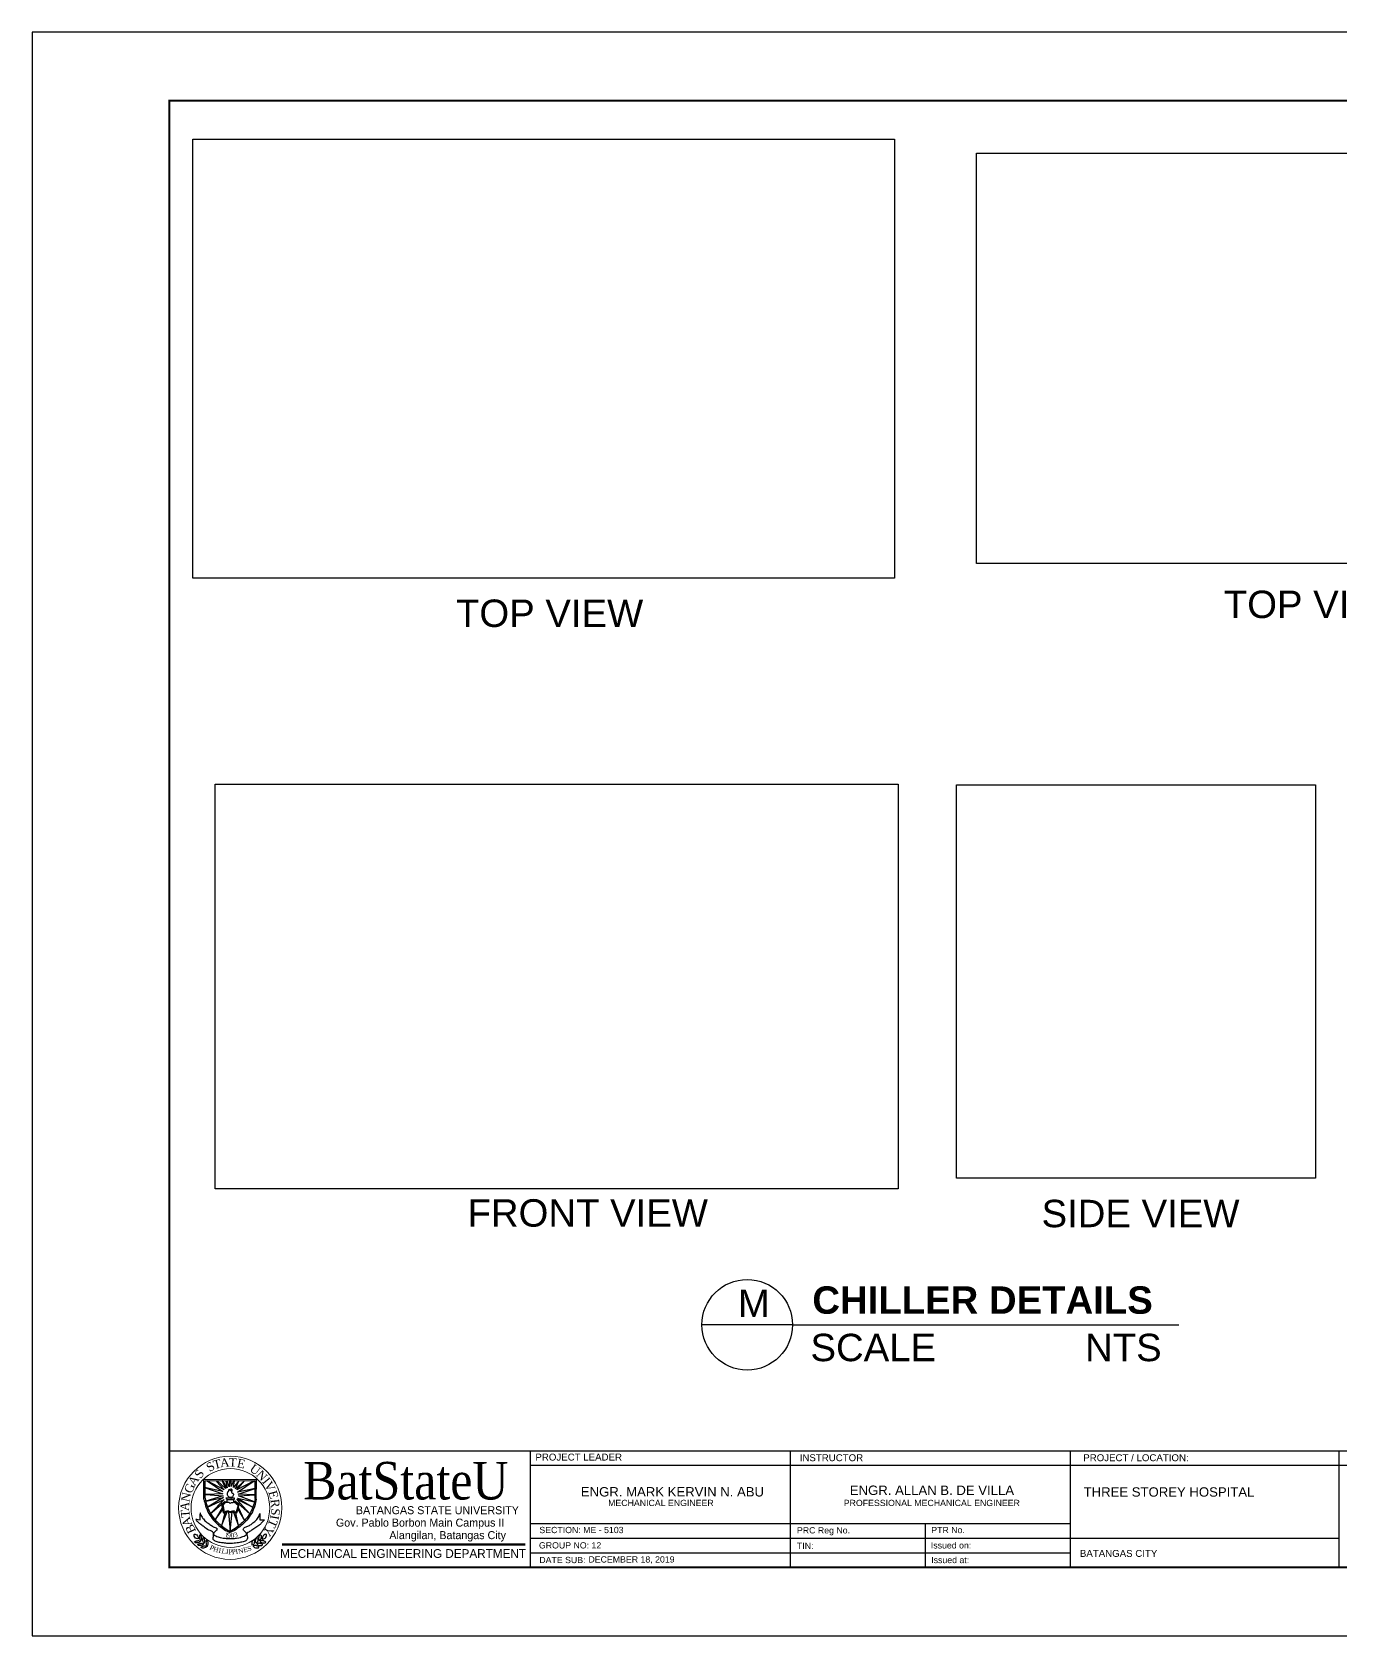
# Model space of a CAD drawing. Header units: inches. Extents: x 25 to 41.5, y 7 to 18.7.
# Drawn here: x 24.97 to 34.51, y 6.98 to 18.68 of the extents above; entities that cross this region are included whole.
import ezdxf
from ezdxf.enums import TextEntityAlignment as Align

# ---------------------------------------------------------------- set-up
doc = ezdxf.new("R2010")
doc.units = ezdxf.units.IN
doc.header["$MEASUREMENT"] = 0
for name, color, linetype in [('.1', 1, 'Continuous'), ('SHEET', 3, 'Continuous'), ('text', 7, 'Continuous'), ('WALL', 2, 'Continuous')]:
    doc.layers.add(name, color=color, linetype=linetype)
doc.layers.add('stair', color=134, linetype='Continuous', lineweight=0)
doc.layers.add('texts', color=2, linetype='Continuous', lineweight=18)
doc.styles.add('arial', font='arial.ttf')
doc.styles.add('CGOTHIC', font='GOTHIC.TTF')
doc.styles.add('GARAMOND', font='GARA.TTF')
picture_1 = doc.add_image_def('image1.png', size_in_pixel=(1247, 739))
picture_2 = doc.add_image_def('image2.png', size_in_pixel=(951, 595))
picture_3 = doc.add_image_def('image3.png', size_in_pixel=(496, 543))
picture_4 = doc.add_image_def('image4.png', size_in_pixel=(1120, 726))

msp = doc.modelspace()

# ---------------------------------------------------------------- linework, layer by layer
at = {"layer": '.1', "color": 0}
for p, q in [((41.46921676079415, 18.67930062591266), (24.96921676079415, 18.67930062591266)), ((24.96921676079415, 18.67930062591266), (24.96921676079415, 6.979300625912614)), ((24.96921676079415, 6.979300625912614), (41.46921676079415, 6.979300625912614))]:
    msp.add_line(p, q, dxfattribs=at)
at = {"layer": '.1', "linetype": 'Continuous', "ltscale": 0.5}
msp.add_line((30.49921073697243, 8.330321933774243), (30.49921073697243, 7.479300625912614), dxfattribs=at)
for p, q in [((30.51526580551194, 9.249157207252452), (29.85471887005156, 9.249157207252452)), ((30.51526580551194, 9.249157207252452), (33.33299701281035, 9.249157207252452)), ((26.2228878291549, 7.977506498646548), (26.2228878291549, 8.121538545064581)), ((26.23103395999334, 7.983250818952556), (26.23103395999334, 8.111058583832445)), ((26.36898656527097, 8.045094010622492), (26.24632981299175, 8.111058583832445)), ((26.24632981299175, 8.111058583832445), (26.35996763470126, 8.032475184702193)), ((26.31938269837707, 8.111058583832445), (26.31397154102484, 8.105484854738606)), ((26.31397154102484, 8.105484854738606), (26.36898656527097, 8.045094010622492)), ((26.3789069366681, 8.054107649667898), (26.31938269837707, 8.111058583832445)), ((26.36086957800632, 8.111058583832445), (26.35635986148264, 8.111058583832445)), ((26.35635986148264, 8.111058583832445), (26.3789069366681, 8.054107649667898)), ((26.39243558376126, 8.060417196998841), (26.36086957800632, 8.111058583832445)), ((26.39243558376126, 8.111058583832445), (26.38288765524527, 8.108084502706205)), ((26.38288765524527, 8.108084502706205), (26.39243558376126, 8.060417196998841)), ((26.40596372837791, 8.067628108235098), (26.39243558376126, 8.111058583832445)), ((26.40957150159448, 8.111058583832445), (26.40596372837791, 8.067628108235098)), ((26.42219770290814, 8.111058583832445), (26.40957150159448, 8.111058583832445)), ((26.43843167743859, 8.111058583832445), (26.42219770290814, 8.068529472139275)), ((26.42219770290814, 8.068529472139275), (26.42219770290814, 8.111058583832445)), ((26.47811467045818, 8.111058583832445), (26.43843167743859, 8.062219924808218)), ((26.43843167743859, 8.062219924808218), (26.44474477809382, 8.111058583832445)), ((26.44474477809382, 8.111058583832445), (26.43843167743859, 8.111058583832445)), ((26.51960155008743, 8.111058583832445), (26.45195982205456, 8.053206285762926)), ((26.45195982205456, 8.053206285762926), (26.47811467045818, 8.111058583832445)), ((26.5881447189509, 8.111058583832445), (26.46188069592773, 8.044192646717747)), ((26.46188069592773, 8.044192646717747), (26.51960155008743, 8.111058583832445)), ((26.46819379658365, 8.027067001275427), (26.5881447189509, 8.111058583832445)), ((26.59629738196696, 7.982167418264439), (26.59629738196696, 8.111058583832445)), ((26.60444351280381, 7.977506498646548), (26.60709105557254, 8.120819217943207)), ((26.35996763470126, 8.032475184702193), (26.22739051102377, 8.061318560903587)), ((26.22739051102377, 8.061318560903587), (26.35996763470126, 8.01534927051624)), ((26.36357490544339, 8.000927716786904), (26.23541593377155, 7.961952564305747)), ((26.23541593377155, 7.961952564305747), (26.36447684874798, 7.990111349933258)), ((26.35996763470126, 8.01534927051624), (26.23550749828888, 8.009941355832197)), ((26.23550749828888, 8.009941355832197), (26.36357490544339, 8.000927716786904)), ((26.36447684874798, 7.990111349933258), (26.24778586825761, 7.918438142444401)), ((26.24778586825761, 7.918438142444401), (26.36898656527097, 7.973887068394433)), ((26.36898656527097, 7.973887068394433), (26.26990134220119, 7.872647651751194)), ((26.26990134220119, 7.872647651751194), (26.37800549584045, 7.963070701540559)), ((26.39069771510441, 7.975149531924544), (26.39069771510441, 7.958383286745729)), ((26.43712505551622, 7.973147042153514), (26.43712505551622, 7.956387332744598)), ((26.55619839111415, 7.870613011989676), (26.45105787875019, 7.965774793253772)), ((26.57919928159077, 7.917515437882443), (26.46188069592773, 7.973887068394433)), ((26.46188069592773, 7.973887068394433), (26.55619839111415, 7.870613011989676)), ((26.59629738196696, 8.055009013571961), (26.46819379658365, 8.027067001275427)), ((26.46819379658365, 7.984703166505696), (26.57919928159077, 7.917515437882443)), ((26.46819379658365, 7.984703166505696), (26.59073777760278, 7.956677469425571)), ((26.47180156980227, 8.013546542706635), (26.59629738196696, 8.055009013571961)), ((26.59629738196696, 8.008138628023161), (26.47180156980227, 8.013546542706635)), ((26.47360495393565, 8.000927716786904), (26.59629738196696, 8.008138628023161)), ((26.59073777760278, 7.956677469425571), (26.47360495393565, 8.000927716786904)), ((26.19576001769934, 7.825149518901398), (26.19399853676356, 7.870962421132035)), ((26.35545791817896, 7.912594860373574), (26.30368207885141, 7.826917754449013)), ((26.30368207885141, 7.826917754449013), (26.3572618047877, 7.899074401806033)), ((26.34979169303216, 7.939471440918382), (26.36264934579555, 7.880402678085701)), ((26.35049061051797, 7.783131508580354), (26.3915336404562, 7.885554211980988)), ((26.37620160923103, 7.87654057293615), (26.35049061051797, 7.783131508580354)), ((26.35975709751693, 7.938214395966824), (26.36939809260622, 7.883293277416769)), ((26.40235595515975, 7.882850120267662), (26.41366567097936, 7.743601050942274)), ((26.41366567097936, 7.743601050942274), (26.427608860259, 7.883751484171952)), ((26.43933362074227, 7.882850120267662), (26.47569802445634, 7.782214738756565)), ((26.47569802445634, 7.782214738756565), (26.45556759527182, 7.877441936840327)), ((26.47207441393272, 7.933396640834061), (26.45857692031387, 7.882329565144104)), ((26.46387954298422, 7.879438965813037), (26.4796285255091, 7.939915744478967)), ((26.46909573988916, 7.904482585233026), (26.51955904065204, 7.822435802216759)), ((26.51955904065204, 7.822435802216759), (26.47450689724002, 7.916200315991986)), ((26.62921426828171, 7.871355505279652), (26.63108981201464, 7.826376489925664)), ((26.16519419154753, 7.831489305003615), (26.19576001769934, 7.825149518901398)), ((26.63108981201464, 7.826376489925664), (26.66109701062538, 7.827362326444572))]:
    msp.add_line(p, q)
msp.add_circle((30.18499233778175, 9.249157207252452), 0.3302734677301942)
for points in [[(26.22288782915467, 7.977506498646662), (26.23458344606803, 7.927595615762456), (26.25893440786245, 7.871711591169159), (26.29230379775169, 7.824841205620586), (26.35904358248087, 7.764450361503791), (26.40413773285178, 7.73831107701595), (26.41315666342126, 7.735606985302283)], [(26.23103395999311, 7.983250818952556), (26.24272957690374, 7.933339936068805), (26.26708053869862, 7.877455911474712), (26.30044992858785, 7.830585525926026), (26.36718971331612, 7.770194681809343), (26.41228386368863, 7.744055397321617), (26.4213027942597, 7.741351305607722)], [(26.34979169303193, 7.939471440918496), (26.34964427804908, 7.945894263677118), (26.35910553422815, 7.947261945703403), (26.36940814211272, 7.95119360620366), (26.38194138547925, 7.957456392258777), (26.39069771510418, 7.958383286745843), (26.39069771510418, 7.962274147392108)], [(26.59629738196696, 7.983250818952556), (26.58460176505588, 7.933339936068805), (26.56025080325986, 7.877455911474712), (26.52688141337245, 7.830585525926026), (26.46014162864282, 7.770194681809343), (26.41504747827122, 7.744055397321617), (26.40602854770174, 7.741351305607722)], [(26.60444351280358, 7.977506498646662), (26.59274789589159, 7.927595615762456), (26.56839693409739, 7.871711591169159), (26.53502754420771, 7.824841205620586), (26.46828775947989, 7.764450361503791), (26.42319360910693, 7.73831107701595), (26.41417467853904, 7.735606985302283)], [(26.47943332784286, 7.939166176941043), (26.47738708610842, 7.946375851071124), (26.46726371465917, 7.943967107875196), (26.46147921810126, 7.94685770720649), (26.45714084568141, 7.952157049733032), (26.45087447523571, 7.956011092593698), (26.4455718525665, 7.959865404197089), (26.43712505551599, 7.959865404197089)], [(26.36264934579555, 7.880402678085701), (26.37084421674496, 7.874513713494579), (26.37952096158148, 7.876540572936264), (26.38530596061383, 7.88270365535196), (26.39153364045598, 7.885554211980988), (26.40024907589674, 7.885554211980988), (26.4069978227065, 7.884148955017153), (26.41374656951558, 7.880776768292307), (26.42483368874451, 7.883185511488009), (26.43158243555223, 7.885112667289704), (26.43933362074227, 7.882850120267776), (26.45556759527159, 7.877441936840441), (26.46387954298422, 7.879438965813037)], [(26.36939809260599, 7.883293277416769), (26.37855671133053, 7.883293277416769), (26.3800028354695, 7.887147320277549), (26.38626970839033, 7.890519775744778), (26.39687495373147, 7.892928518939797), (26.4069978227065, 7.888110763807262), (26.41326419315197, 7.887147320277549), (26.42145906410184, 7.887629176414165), (26.42772593702222, 7.890519775744778), (26.43688455574767, 7.89148321927415), (26.44266905230444, 7.891001363138329), (26.44797167497342, 7.887147320277549), (26.45086392325362, 7.884738577082416), (26.45857692031365, 7.882329565144218)], [(26.17876811803382, 7.687071370050589), (26.16066367380841, 7.693551332116371), (26.15228711702326, 7.706511256248731), (26.15120624063985, 7.719201301704729), (26.15282755521417, 7.721361376145168), (26.16390630295524, 7.720281338925005), (26.17498505069631, 7.71029138652078), (26.17930855622541, 7.70057131279269), (26.180659416526, 7.691391518932832), (26.180659416526, 7.686801491373771), (26.17957854014304, 7.686801491373771), (26.17714680346154, 7.689231444491028), (26.17687634918872, 7.689231444491028)], [(26.64992344646936, 7.6868516673279), (26.66828300601929, 7.692568955340093), (26.67719413447986, 7.705167293590179), (26.67880467851938, 7.717801045817041), (26.6772751017682, 7.720027023691145), (26.66616088310576, 7.719411170266071), (26.65467411129845, 7.709893193905586), (26.64994795836498, 7.700362401085258), (26.64821444180285, 7.691247119455156), (26.64802251750581, 7.68666110614798), (26.64910244859703, 7.686615911116391), (26.65163366299254, 7.688942060108374), (26.65190388073717, 7.688930751516963)], [(26.19634574480148, 7.66859804778538), (26.18610295628065, 7.660830982460865), (26.17150852692822, 7.657755181562479), (26.16247063084603, 7.658093779549844), (26.15521345024951, 7.662531139718666), (26.15495889065988, 7.665438706311861), (26.16200167112203, 7.669884210023483), (26.16897762900277, 7.672520956899334), (26.17753345182638, 7.673830573545715), (26.1808273283869, 7.674793973442419), (26.18728093483838, 7.673103112882345), (26.19579684895876, 7.668437505582332), (26.19611823113183, 7.667338695826501)], [(26.21931366239329, 7.64888828290951), (26.20907087387246, 7.64112121758545), (26.19447644452003, 7.638045416687405), (26.18543854843739, 7.638384014675225), (26.17818136784132, 7.642821374843251), (26.17792680825283, 7.645728941436445), (26.18496958871452, 7.650174445148977), (26.19194554659458, 7.652811192023918), (26.20050136941683, 7.654120808670186), (26.20379524597939, 7.655084208567686), (26.2102488524302, 7.653393348007612), (26.21876476655058, 7.648727740707031), (26.21908614872297, 7.647628930951313)], [(26.20087481515026, 7.674641536755061), (26.20545419393926, 7.686652836033076), (26.2043093492419, 7.701523856505091), (26.20144723749905, 7.71010328134399), (26.19515106201885, 7.715822984989686), (26.1922889502726, 7.715251093002607), (26.18999926087855, 7.707243560150218), (26.1894268385318, 7.699807919285703), (26.19057168322757, 7.691228494446349), (26.19057168322757, 7.687796620007575), (26.19400621732035, 7.682077177619803), (26.20087481515026, 7.675213428742254), (26.20201965984671, 7.675213428742254)], [(26.24444333274988, 7.631068191284939), (26.2342005442286, 7.623301125961106), (26.2196061148764, 7.620225325062833), (26.21056821879534, 7.62056392305054), (26.20331103819814, 7.625001283218225), (26.20305647860852, 7.627908849811874), (26.21009925907134, 7.632354353524406), (26.21707521695095, 7.634991100399347), (26.22563103977387, 7.636300717045842), (26.2289249163353, 7.63726411694266), (26.23537852278656, 7.635573256383267), (26.24389443690671, 7.630907649082346), (26.24421581908024, 7.629808839326742)], [(26.22384273274139, 7.654931771880442), (26.22842211153221, 7.666943071158229), (26.22727726683371, 7.681814091629903), (26.22441515509087, 7.690393516469484), (26.21811897960907, 7.696113220114384), (26.21525686786623, 7.695541328127419), (26.21296717847173, 7.68753379527503), (26.21239475612248, 7.680098154410402), (26.21353960081939, 7.671518729571616), (26.21353960081939, 7.668086855132955), (26.21697413491285, 7.662367412744388), (26.22384273274139, 7.65550366386752), (26.22498757743966, 7.65550366386752)], [(26.24897240309753, 7.637111680255302), (26.25355178188721, 7.649122979533203), (26.2524069371903, 7.663994000005445), (26.24954482544541, 7.672573424844231), (26.24324864996566, 7.678293128489813), (26.24038653822237, 7.677721236502848), (26.23809684882809, 7.669713703650459), (26.23752442647907, 7.662278062785944), (26.23866927117734, 7.653698637947159), (26.23866927117734, 7.650266763508043), (26.24210380526853, 7.644547321119816), (26.24897240309753, 7.637683572243063), (26.25011724779466, 7.637683572243063)], [(26.57769157865965, 7.63987114457062), (26.57361843712494, 7.652063418290695), (26.57538408734246, 7.666873563413887), (26.57860243024658, 7.675325810639251), (26.58513225915391, 7.680777248056174), (26.58796795510722, 7.680086181824763), (26.58992082048968, 7.671989912517219), (26.59018183338145, 7.664536839681986), (26.5886792556708, 7.656012787817971), (26.58853575760355, 7.652583914757301), (26.58486507833237, 7.647013083638157), (26.57771549136356, 7.640442536404279), (26.5765716479014, 7.640490406163494)], [(26.58196398972115, 7.633643565516749), (26.59187305351776, 7.62545500794532), (26.60632610972522, 7.621771655454253), (26.61537025953731, 7.621732052865795), (26.62280663406597, 7.625862085475873), (26.62318254604367, 7.628756465247633), (26.61633180618452, 7.633492563144941), (26.60947220033864, 7.636418691996241), (26.60097861951141, 7.638084910673442), (26.59772790659059, 7.639185195939362), (26.59120924370478, 7.637765660856857), (26.58250569271974, 7.633460212559939), (26.58213864672922, 7.632375801834186)], [(26.60354438884411, 7.656624896488424), (26.59947124730826, 7.66881717020884), (26.60123689752669, 7.68362731533135), (26.60445524043104, 7.692079562557055), (26.61098506933769, 7.697530999974546), (26.61382076529259, 7.696839933742339), (26.61577363067505, 7.688743664434682), (26.61603464356591, 7.681290591600018), (26.61453206585617, 7.672766539736116), (26.61438856778756, 7.669337666674878), (26.61071788851683, 7.663766835556189), (26.60356830154848, 7.657196288322311), (26.60242445808473, 7.657244158081639)], [(26.60781679990652, 7.650397317434326), (26.61772586370404, 7.642208759862896), (26.63217891990877, 7.638525407372626), (26.64122306972178, 7.638485804784167), (26.64865944424929, 7.642615837393905), (26.64903535622585, 7.645510217165096), (26.64218461636875, 7.650246315062518), (26.63532501052401, 7.65317244391359), (26.62683142969541, 7.654838662590791), (26.62358071677301, 7.655938947857166), (26.61706205388901, 7.654519412774434), (26.6083585029042, 7.650213964477516), (26.60799145691368, 7.649129553751649)], [(26.62731635035931, 7.675357059087773), (26.62324320882323, 7.687549332807848), (26.62500885904257, 7.702359477930813), (26.628227201946, 7.71081172515629), (26.63475703085311, 7.716263162573213), (26.63759272680778, 7.715572096341802), (26.63954559218911, 7.707475827034258), (26.63980660508156, 7.700022754199708), (26.63830402737182, 7.691498702334897), (26.63816052930162, 7.688069829274454), (26.6344898500318, 7.682498998155879), (26.62734026306367, 7.675928450921091), (26.6261964196006, 7.675976320681102)], [(26.63158876142057, 7.669129480033789), (26.64149782521878, 7.660940922462359), (26.65595088142442, 7.657257569972089), (26.66499503123765, 7.65721796738363), (26.67243140576517, 7.661347999992799), (26.67280731774264, 7.664242379764445), (26.66595657788417, 7.668978477662094), (26.6590969720383, 7.671904606513053), (26.65060339121061, 7.673570825191049), (26.64735267828934, 7.674671110456401), (26.6408340154058, 7.673251575373669), (26.63213046441916, 7.668946127076637), (26.63176341842887, 7.667861716351112)]]:
    msp.add_spline(points, degree=3)
for points, end_tangent in [([(26.35975709751671, 7.938214395966824), (26.37229034088301, 7.944959038159354), (26.3809670857209, 7.952667123880346), (26.38964383055742, 7.955076135818544), (26.39832107786975, 7.956039579347916), (26.4069978227065, 7.952667123880346), (26.41037194487268, 7.948331493626242), (26.41374656951558, 7.945922481688385), (26.41856681582141, 7.950258380685781), (26.42965393504898, 7.952667123880346), (26.44025918038989, 7.954594279682723), (26.45182817350502, 7.949294937155955), (26.4595411705655, 7.94158658269167), (26.46918166317852, 7.938214395966824), (26.47207441393249, 7.939659695632699), (26.47207441393249, 7.933396640834061)], (0, -0.9999999999999999)), ([(26.38839417429182, 7.986724651088124), (26.40297249244855, 7.985926484482647), (26.41815026373393, 7.985327725156466), (26.42833543965713, 7.985527132436218), (26.43732170932623, 7.986525243808146), (26.44231480716263, 7.986125891762626), (26.44251428988906, 7.981335817155227), (26.44251428988906, 7.977344177896143), (26.44071693545862, 7.973751621940309), (26.43652327595015, 7.973152862614015), (26.42813545445534, 7.972354427265358), (26.41355713629815, 7.972354427265358), (26.39618254265912, 7.971955343962449), (26.39178940042444, 7.974549788546469), (26.38679680506363, 7.977743261199393), (26.38819469156539, 7.98692432711151), (26.38819469156539, 7.987922169740372)], (-0.9999999999999999, 0))]:
    msp.add_spline(points, degree=3, dxfattribs=dict(end_tangent=end_tangent))
at = {"start_tangent": (-0.9999999999999999, 0)}
msp.add_spline([(26.41255319049111, 7.990006540176509), (26.40117011326612, 7.996193809458973), (26.39517909932789, 8.005574282651523), (26.39517909932789, 8.015952867216114), (26.39517909932789, 8.023936414476097), (26.3975754044082, 8.02812772975743), (26.39997221196455, 8.036111277017866), (26.40356692082202, 8.035312841669665), (26.40476482212426, 8.043296388929875), (26.40716162968084, 8.049283982188953), (26.41035687061236, 8.044892990884236), (26.41654736727588, 8.039304749671473), (26.42134047991163, 8.039304749671473), (26.42094101198546, 8.045691426233233), (26.41874418963158, 8.051479343469609), (26.41914365755753, 8.053475297470627), (26.42493518876933, 8.048485546840183), (26.42493518876933, 8.043895148255487), (26.42593360734605, 8.039504156951224), (26.42593360734605, 8.03471408234337), (26.42413625291789, 8.027329294408545), (26.42852989762793, 8.020543265800015), (26.43392196091514, 8.0207429418234), (26.43731668457218, 8.011961227956917), (26.43631826599545, 8.004775847302753), (26.43112618790821, 7.994996290807293), (26.42613359254784, 7.990804706782669), (26.41994259340851, 7.989607188130421), (26.41235370776627, 7.989607188130421), (26.41275317569199, 7.989607188130421)], degree=3, dxfattribs=at)
for points, knots in [([(26.1967088619345, 7.87575423102065), (26.18832522322469, 7.87575423102065), (26.2087127501955, 7.848651391894109), (26.2182989548815, 7.829836925822732), (26.24421261189042, 7.806821536911329), (26.27328560620259, 7.789839108288774), (26.29220324137901, 7.770647833954158), (26.32264874895833, 7.765751275483225), (26.31542115481676, 7.750359309801397), (26.30752580324366, 7.742075947269413), (26.2969741004718, 7.735667055482267), (26.28880150636911, 7.719320810603662), (26.31450006530218, 7.704767624317455), (26.34384772229311, 7.696324474963021), (26.38015701701039, 7.690017787017709), (26.40996905362596, 7.690399039960411), (26.44500401732404, 7.689802998872082), (26.48403162280425, 7.694483886263569), (26.51641301357819, 7.707655977686827), (26.53412175582781, 7.718140881059625), (26.53416220192645, 7.729466605045999), (26.52463912898435, 7.736390558606544), (26.51854840873563, 7.744841831206472), (26.50755313567362, 7.750591129917652), (26.51090511113586, 7.761940147765799), (26.52098287388964, 7.773969179785226), (26.54388400878844, 7.777627553761121), (26.56771793969352, 7.79459715499398), (26.59035769615167, 7.810115993449458), (26.60733780609741, 7.827296144942565), (26.61781391910569, 7.842897662040386), (26.62703862026211, 7.854503894085596), (26.62923190607427, 7.869340681371895), (26.62921426828171, 7.871355505278515)], [0, 0, 0, 0, 0.05015677469219555, 0.09732988766647072, 0.1694151139278983, 0.2384692306494788, 0.2973822676683504, 0.3451903182396956, 0.3616090209925562, 0.3847529242964197, 0.4154017067456758, 0.4352101649147582, 0.4800821809355452, 0.5490858808861575, 0.6375930781833767, 0.6923967532031811, 0.7281811549174904, 0.8475461255036302, 0.9203779007532701, 0.9448798244669602, 0.9592911423911742, 0.9797220685047265, 1.010309388920202, 1.0239692014398, 1.04625377209704, 1.066064239801861, 1.119080784730223, 1.173808363987066, 1.241086004031144, 1.282544166848485, 1.318293235418971, 1.350594180699833, 1.379884751441026, 1.379884751441026, 1.379884751441026, 1.379884751441026]), ([(26.19402573070312, 7.874734049527532), (26.19479204889768, 7.875621350697529), (26.19617949473496, 7.876233218008664), (26.19827619439144, 7.876199664912846), (26.19860319411151, 7.876194431997064)], [3.048467652411605, 3.048467652411605, 3.048467652411605, 3.048467652411605, 3.058869043701317, 3.060790980851063, 3.060790980851063, 3.060790980851063, 3.060790980851063]), ([(26.66109701061652, 7.827362326444572), (26.66175642159584, 7.827383990295047), (26.66579535509737, 7.8266232058089), (26.64291599488894, 7.805170186803579), (26.62892842623847, 7.786744400292704), (26.60026849058005, 7.770865942594909), (26.57385348346025, 7.75308343809921), (26.5545244410178, 7.73751735130007), (26.53365415150307, 7.730695495092945), (26.53791271890833, 7.70900712236697), (26.54308263598983, 7.691723681028279), (26.53085500938647, 7.670601475888461), (26.50565052989265, 7.665833814491847), (26.47278932702335, 7.657312146232343), (26.43238370424916, 7.65422717002285), (26.39286298043208, 7.653251379033108), (26.35778547282513, 7.658625016071014), (26.32684281874896, 7.661921714138415), (26.30449492268195, 7.669939700887298), (26.29237645604036, 7.679079269086614), (26.28801608469104, 7.687262811634909), (26.29158043417812, 7.702003129053409), (26.29469071729005, 7.716576689376424), (26.28966045229078, 7.741719465502101), (26.2539056911142, 7.749097141476895), (26.22664448814891, 7.772201599292075), (26.20125291908477, 7.791840559073179), (26.17956692305648, 7.80665219339447), (26.17221347331048, 7.821174685104651), (26.16030933159487, 7.832392671064881), (26.1649478905677, 7.831777709002253), (26.16981685329807, 7.830530499356527)], [1.525095656157899, 1.525095656157899, 1.525095656157899, 1.525095656157899, 1.532073439714945, 1.584611653445307, 1.633557699203474, 1.698069394868759, 1.768711422982009, 1.823631015308407, 1.856154234178382, 1.874433490199606, 1.942755212561803, 1.959564091195693, 2.013837299675208, 2.081715660362138, 2.16866491017215, 2.253261208395837, 2.318126109263639, 2.380395805849081, 2.439478836986802, 2.457200355228811, 2.47009170078436, 2.492272387439186, 2.543517825134331, 2.560296933448299, 2.63925905372425, 2.721631091937967, 2.780104208351207, 2.83264790874378, 2.871086442014402, 2.885372415228334, 2.911144755596124, 2.911144755596124, 2.911144755596124, 2.911144755596124]), ([(26.40917946072619, 7.79883679802343), (26.41118642533667, 7.798518146333308), (26.41470349974367, 7.797959730056945), (26.4172418587421, 7.798206847277342), (26.41915582362213, 7.798785503789517)], [0, 0, 0, 0, 0.01145534241193477, 0.02007473945295952, 0.02007473945295952, 0.02007473945295952, 0.02007473945295952]), ([(26.40917946072619, 7.795405487845855), (26.41118642533667, 7.795086836156642), (26.41470349974367, 7.794528419880052), (26.4172418587421, 7.79477553710079), (26.41915582362213, 7.795354193612738)], [0, 0, 0, 0, 0.01145534241193477, 0.02007473945295952, 0.02007473945295952, 0.02007473945295952, 0.02007473945295952]), ([(26.41011669475444, 7.787297253774668), (26.41180431030585, 7.787560860096946), (26.41461518821831, 7.78795976488037), (26.41676879349785, 7.787817700229752), (26.41803399683369, 7.78750942431985)], [0.001785475800253517, 0.001785475800253517, 0.001785475800253517, 0.001785475800253517, 0.01145534241193477, 0.01823655825535834, 0.01823655825535834, 0.01823655825535834, 0.01823655825535834]), ([(26.41039191064698, 7.783908702066114), (26.41198349216535, 7.784154520227148), (26.41458030923928, 7.784509714796954), (26.41660766196043, 7.784396210697864), (26.41770033272297, 7.784155588353983)], [0.002311788731337244, 0.002311788731337244, 0.002311788731337244, 0.002311788731337244, 0.01145534241193477, 0.01762460161133982, 0.01762460161133982, 0.01762460161133982, 0.01762460161133982])]:
    msp.add_open_spline(points, degree=3, knots=knots)
at = {"layer": 'SHEET', "color": 1}
for p, q in [((25.96921676079415, 8.330321933774243), (40.96921676079393, 8.330321933774243)), ((28.60293072950736, 8.330500625912563), (28.60293072950736, 7.479300625912614)), ((28.60293072950736, 8.330321933774243), (28.60293072950736, 7.479300625912614)), ((30.49921073697243, 8.330500625912563), (30.49921073697243, 7.479300625912614)), ((30.49921073697243, 8.330321933774243), (30.49921073697243, 7.479300625912614)), ((32.54194672123691, 7.479300625912614), (32.54194672123691, 8.330321933774243)), ((34.49920053074658, 8.330321933774243), (34.49920053074658, 7.479300625912614)), ((28.60293072950736, 8.223944270291767), (38.0052005496994, 8.223944270291767)), ((28.60293072950736, 7.800100053256628), (32.54194672123691, 7.800100053256628)), ((31.48378949359818, 7.800100053256628), (31.48378949359818, 7.479300625912387)), ((28.60293072950736, 7.693166910808586), (34.49920053074658, 7.693166910808043)), ((28.60293072950736, 7.586233768360543), (30.32047636934232, 7.586233768360543)), ((28.60293072950736, 7.586233768360543), (32.54194672123623, 7.58623376836043)), ((30.49921073697243, 7.586233768360543), (32.21675637680715, 7.586233768360543))]:
    msp.add_line(p, q, dxfattribs=at)
at = {"layer": 'stair'}
for p, q in [((26.2228878291549, 8.121538545064581), (26.60709105557254, 8.120819217943207)), ((26.23103395999334, 8.111058583832445), (26.59629738196696, 8.111058583832445))]:
    msp.add_line(p, q, dxfattribs=at)
msp.add_circle((26.41434396536403, 7.913840422503981), 0.3760845312386222, dxfattribs=at)
at = {"layer": 'stair', "lineweight": 20}
for centre, radius in [((26.41434396536403, 7.913840422503981), 0.3760845312386222), ((26.41569190830165, 7.912755673855926), 0.2872181323946796)]:
    msp.add_circle(centre, radius, dxfattribs=at)
at = {"layer": 'texts', "color": 85, "linetype": 'Continuous', "lineweight": 50}
msp.add_line((26.79430461727821, 7.646892564751838), (28.56611540607156, 7.646892564751838), dxfattribs=at)
at = {"layer": 'WALL', "color": 1, "linetype": 'Continuous', "const_width": 0.01418368846436444}
msp.add_lwpolyline([(25.96921676079415, 7.479300625912614), (40.96921676079415, 7.479300625912614), (40.96921676079415, 18.17930062591266), (25.96921676079415, 18.17930062591266)], close=True, dxfattribs=at)

# ---------------------------------------------------------------- texts
at = {"char_height": 0.2, "attachment_point": 1, "style": 'arial'}
for s, width, insert in [('TOP VIEW', 1.456702337466169, (28.06082627718064, 14.53968746164035)), ('TOP VIEW', 1.456702337466169, (33.66083284999898, 14.60469770641813)), ('FRONT VIEW', 1.881223499175036, (28.14497046818852, 10.16500078439397)), ('SIDE VIEW', 1.456702337466169, (32.33153837989587, 10.16085296136251)), ('M', 0.03855321050775729, (30.11681105525346, 9.5052731661699)), ('{\\fArial|b1|i0|c0|p34;CHILLER DETAILS}', 2.594544892920311, (30.6598398942001, 9.529353618813147)), ('SCALE              NTS', 2.889607136853158, (30.64620684101786, 9.183506287194447))]:
    msp.add_mtext_dynamic_manual_height_columns(s, width=width, gutter_width=1, heights=[0], dxfattribs=dict(at, insert=insert))
at = {"attachment_point": 1}
for s, insert, char_height, width, rotation in [('{\\fTimes New Roman|b0|i0|c0|p18;\\C1;S}', (26.14777076776755, 8.15730559825316), 0.06268075520643704, 4.931909760167425, 56.11039181025814), ('{\\fTimes New Roman|b0|i0|c0|p18;\\C1;S}', (26.23064422488534, 8.226246794989933), 0.06268075520643704, 4.931909760167424, 33.231794366287936), ('{\\fTimes New Roman|b0|i0|c0|p18;\\C1;T}', (26.28312500479075, 8.255624846610417), 0.06268075520643704, 4.931909760167424, 14.447989898607071), ('{\\fTimes New Roman|b0|i0|c0|p18;\\C1;A}', (26.33682963917869, 8.271741800712775), 0.06268075520643704, 4.931909760167425, 5.718517234941527), ('{\\fTimes New Roman|b0|i0|c0|p18;\\C1;T}', (26.40600033276297, 8.277510895141617), 0.06268075520643704, 0.05306801140137997, 356.815033537973), ('{\\fTimes New Roman|b0|i0|c0|p18;\\C1;E}', (26.4719190328031, 8.27272628358422), 0.06268075520643704, 4.931909760167424, 348.69044875446565), ('{\\fTimes New Roman|b0|i0|c0|p18;\\C1;U}', (26.5869365418435, 8.23806999222164), 0.06268075520643704, 4.931909760167424, 323.5012554582918), ('{\\fTimes New Roman|b0|i0|c0|p18;\\C1;N}', (26.64288495400007, 8.1953191865898), 0.06268075520643704, 4.931909760167425, 314.1356361302323), ('{\\fTimes New Roman|b0|i0|c0|p18;\\C1;G}', (26.0746616091829, 8.038671441262736), 0.06268075520643704, 4.931909760167425, 65.9347442672965), ('{\\fTimes New Roman|b0|i0|c0|p18;\\C1;A}', (26.10202128187217, 8.102976381967537), 0.06268075520643704, 4.931909760167425, 56.11039181025814), ('{\\fTimes New Roman|b0|i0|c0|p18;\\C1;I}', (26.6927725545807, 8.143126493270628), 0.06268075520643704, 4.931909760167425, 308.6454006477478), ('{\\fTimes New Roman|b0|i0|c0|p18;\\C1;V}', (26.71462080735188, 8.11500857161569), 0.06268075520643704, 4.931909760167424, 298.2001729969106), ('{\\fTimes New Roman|b0|i0|c0|p18;\\C1;A}', (26.04900024465684, 7.893630995422299), 0.06268075520643704, 4.931909760167425, 85.53704899705247), ('{\\fTimes New Roman|b0|i0|c0|p18;\\C1;N}', (26.05410556242265, 7.96584209443732), 0.06268075520643704, 4.931909760167425, 77.56161187675723), ('{\\fTimes New Roman|b0|i0|c0|p18;\\C1;E}', (26.75194710481543, 8.046593989063112), 0.06268075520643704, 4.931909760167424, 285.47867801445466), ('{\\fTimes New Roman|b0|i0|c0|p18;\\C1;R}', (26.76989898389076, 7.981506462978459), 0.06268075520643704, 4.931909760167424, 276.199548083418), ('{\\fTimes New Roman|b0|i0|c0|p18;\\C1;T}', (26.05743436120275, 7.840286940668179), 0.06268075520643704, 4.931909760167424, 94.26652166071801), ('{\\fTimes New Roman|b0|i0|c0|p18;\\C1;A}', (26.07974754647563, 7.768387762477673), 0.06268075520643704, 4.931909760167425, 110.36672786369311), ('{\\fTimes New Roman|b0|i0|c0|p18;\\C1;I}', (26.77082840686086, 7.853916613519104), 0.06268075520643704, 4.931909760167425, 259.81080118950536), ('{\\fTimes New Roman|b0|i0|c0|p18;\\C1;S}', (26.77776050949257, 7.908048194716102), 0.06268075520643704, 4.931909760167424, 266.0585725361012), ('{\\fTimes New Roman|b0|i0|c0|p18;\\C1;B}', (26.10992599919206, 7.717535189114969), 0.06268075520643704, 4.931909760167425, 115.18408197048826), ('{\\fTimes New Roman|b0|i0|c0|p18;\\C1;1}', (26.37868080475647, 7.734965746814154), 0.03510122291560473, 4.931909760167424, 350.69674362398143), ('{\\fTimes New Roman|b0|i0|c0|p18;\\C1;9}', (26.39225828185141, 7.731354748911585), 0.03510122291560476, 4.931909760167424, 359.89651961375097), ('{\\fTimes New Roman|b0|i0|c0|p18;\\C1;0}', (26.41828016183291, 7.730627963465381), 0.03510122291560476, 4.931909760167424, 359.89651961375097), ('{\\fTimes New Roman|b0|i0|c0|p18;\\C1;3}', (26.4372568530078, 7.731043083938502), 0.03510122291560471, 4.93190976016742, 14.572685391935558), ('{\\fTimes New Roman|b0|i0|c0|p18;\\C1;Y}', (26.73801075546345, 7.754862358912405), 0.06268075520643704, 4.931909760167424, 237.49397808523273), ('{\\fTimes New Roman|b0|i0|c0|p18;\\C1;T}', (26.76301947955704, 7.813311111582706), 0.06268075520643704, 4.931909760167424, 245.97798613378282), ('{\\fTimes New Roman|b0|i0|c0|p18;\\C1;P}', (26.27533700071405, 7.644577946910303), 0.03510122291560476, 4.931909760167424, 333.24497493074), ('{\\fTimes New Roman|b0|i0|c0|p18;\\C1;P}', (26.27631286603884, 7.644577946910303), 0.03510122291560476, 4.931909760167424, 333.24497493074), ('{\\fTimes New Roman|b0|i0|c0|p18;\\C1;H}', (26.29731206265734, 7.632165909969771), 0.03510122291560473, 4.931909760167424, 342.3689301798386), ('{\\fTimes New Roman|b0|i0|c0|p18;\\C1;I}', (26.333072861208, 7.620560653781567), 0.03510122291560473, 4.931909760167424, 350.74463181541375), ('{\\fTimes New Roman|b0|i0|c0|p18;\\C1;L}', (26.35471430605031, 7.617344578427364), 0.03510122291560473, 4.931909760167424, 350.69674362398143), ('{\\fTimes New Roman|b0|i0|c0|p18;\\C1;I}', (26.38397400403647, 7.611850376200763), 0.03510122291560473, 4.931909760167424, 357.8325323784422), ('{\\fTimes New Roman|b0|i0|c0|p18;\\C1;P}', (26.40159743763053, 7.61022834228207), 0.03510122291560476, 4.931909760167424, 359.89651961375097), ('{\\fTimes New Roman|b0|i0|c0|p18;\\C1;P}', (26.42374791400272, 7.609086420029925), 0.03510122291560476, 4.931909760167424, 7.5161810282442945), ('{\\fTimes New Roman|b0|i0|c0|p18;\\C1;I}', (26.45058916048271, 7.61035287512685), 0.03510122291560473, 4.931909760167424, 9.039111674845223), ('{\\fTimes New Roman|b0|i0|c0|p18;\\C1;N}', (26.46868411122597, 7.611944147757626), 0.03510122291560473, 4.93190976016742, 12.924469197241864), ('{\\fTimes New Roman|b0|i0|c0|p18;\\C1;E}', (26.50570993039929, 7.621287032897371), 0.03510122291560471, 4.93190976016742, 14.572685391935558), ('{\\fTimes New Roman|b0|i0|c0|p18;\\C1;S}', (26.53547589253236, 7.629866718994421), 0.03510122291560471, 4.93190976016742, 14.572685391935558)]:
    msp.add_mtext(s, dxfattribs=dict(at, insert=insert, char_height=char_height, width=width, rotation=rotation))
at = {"color": 250, "linetype": 'Continuous', "lineweight": 0, "insert": (26.77859409714549, 7.612387380220937), "char_height": 0.06382659808963995, "width": 1.94884296403582, "attachment_point": 1}
msp.add_mtext('{\\fCentury Gothic|b0|i0|c0|p34;\\C7;MECHANICAL ENGINEERING DEPARTMENT}', dxfattribs=at)
at = {"layer": 'text', "style": 'arial'}
for s, height, p in [('PROJECT LEADER', 0.05054, (28.64009192305144, 8.258518538780308)), ('PROJECT / LOCATION:', 0.0505293901542983, (32.63582973229046, 8.254018266176999)), ('PROJECT / LOCATION:', 0.0505293901542983, (32.63582973229046, 8.254018266176999)), ('PROJECT / LOCATION:', 0.0505293901542983, (32.63582973229046, 8.254018266176999)), ('INSTRUCTOR', 0.0505293901542983, (30.56782109200054, 8.254018266176999)), ('ENGR. ALLAN B. DE VILLA', 0.0685708775948153, (30.93331788932716, 8.007666338920657)), ('ENGR. MARK KERVIN N. ABU', 0.0685708775948153, (28.97155690854544, 7.996434883147217)), ('MECHANICAL ENGINEER', 0.04571391839654353, (29.17043192386774, 7.926488234465054)), ('PROFESSIONAL MECHANICAL ENGINEER', 0.04571391839654353, (30.88919915654407, 7.926488234465054)), ('THREE STOREY HOSPITAL', 0.0685708775948153, (32.63831019269393, 7.995032620603795)), ('SECTION: ME - 5103', 0.04571391839654353, (28.66906254307747, 7.729121487264237)), ('PRC Reg No.', 0.04571391839654353, (30.54767956505367, 7.726912070315151)), ('PTR No.', 0.04571391839654353, (31.5273379122753, 7.729121487264351)), ('GROUP NO: 12', 0.04571391839654353, (28.66599145535707, 7.617254402870557)), ('TIN:', 0.04571391839654353, (30.54767956505913, 7.613487212893901)), ('Issued on:', 0.04571391839654353, (31.52426682455513, 7.617254402870444)), ('BATANGAS CITY', 0.0505293901542983, (32.61132048519181, 7.556075096452886)), ('DATE SUB:', 0.04571391839654353, (28.66852596075074, 7.510321260422629)), ('DECEMBER 18, 2019', 0.04571391839654353, (29.02696386476674, 7.514711566807577)), ('Issued at:', 0.04571391839654353, (31.52683658912662, 7.510321260422515))]:
    msp.add_text(s, height=height, dxfattribs=at).set_placement(p)
at = {"layer": 'text'}
for s, height, style, width, p in [('BatStateU', 0.2742873829948375, 'GARAMOND', 0.9999999927252612, (27.69510706218108, 7.974709588884124)), ('BATANGAS STATE UNIVERSITY', 0.05838356497347613, 'CGOTHIC', 0.999999992725142, (27.92547982293814, 7.867250883140954)), ('Gov. Pablo Borbon Main Campus II', 0.05838356497347613, 'CGOTHIC', 0.999999992725142, (27.79931543655545, 7.776651216805007)), ('Alangilan, Batangas City', 0.05838356497347613, 'CGOTHIC', 0.999999992725142, (28.00010101547747, 7.685388486294059))]:
    msp.add_text(s, height=height, dxfattribs=dict(at, style=style, width=width)).set_placement(p, align=Align.CENTER)

# ---------------------------------------------------------------- pictures from other files: only their frames are drawn
image = msp.add_image(picture_2, insert=(26.1407788826614, 14.6961637761813), size_in_units=(5.1194195195217755, 3.2030016972822883))
image.dxf.flags = 7
image = msp.add_image(picture_4, insert=(31.85782147296167, 14.80211335203568), size_in_units=(4.618679481351595, 2.9938940209475517))
image.dxf.flags = 7
image = msp.add_image(picture_1, insert=(26.30335067691431, 10.24044437953041), size_in_units=(4.982877005570498, 2.9529639992915793))
image.dxf.flags = 7
image = msp.add_image(picture_3, insert=(31.71073664992517, 10.31973293526527), size_in_units=(2.619290470549881, 2.867489365944729))
image.dxf.flags = 7

doc.saveas('drawing.dxf')
